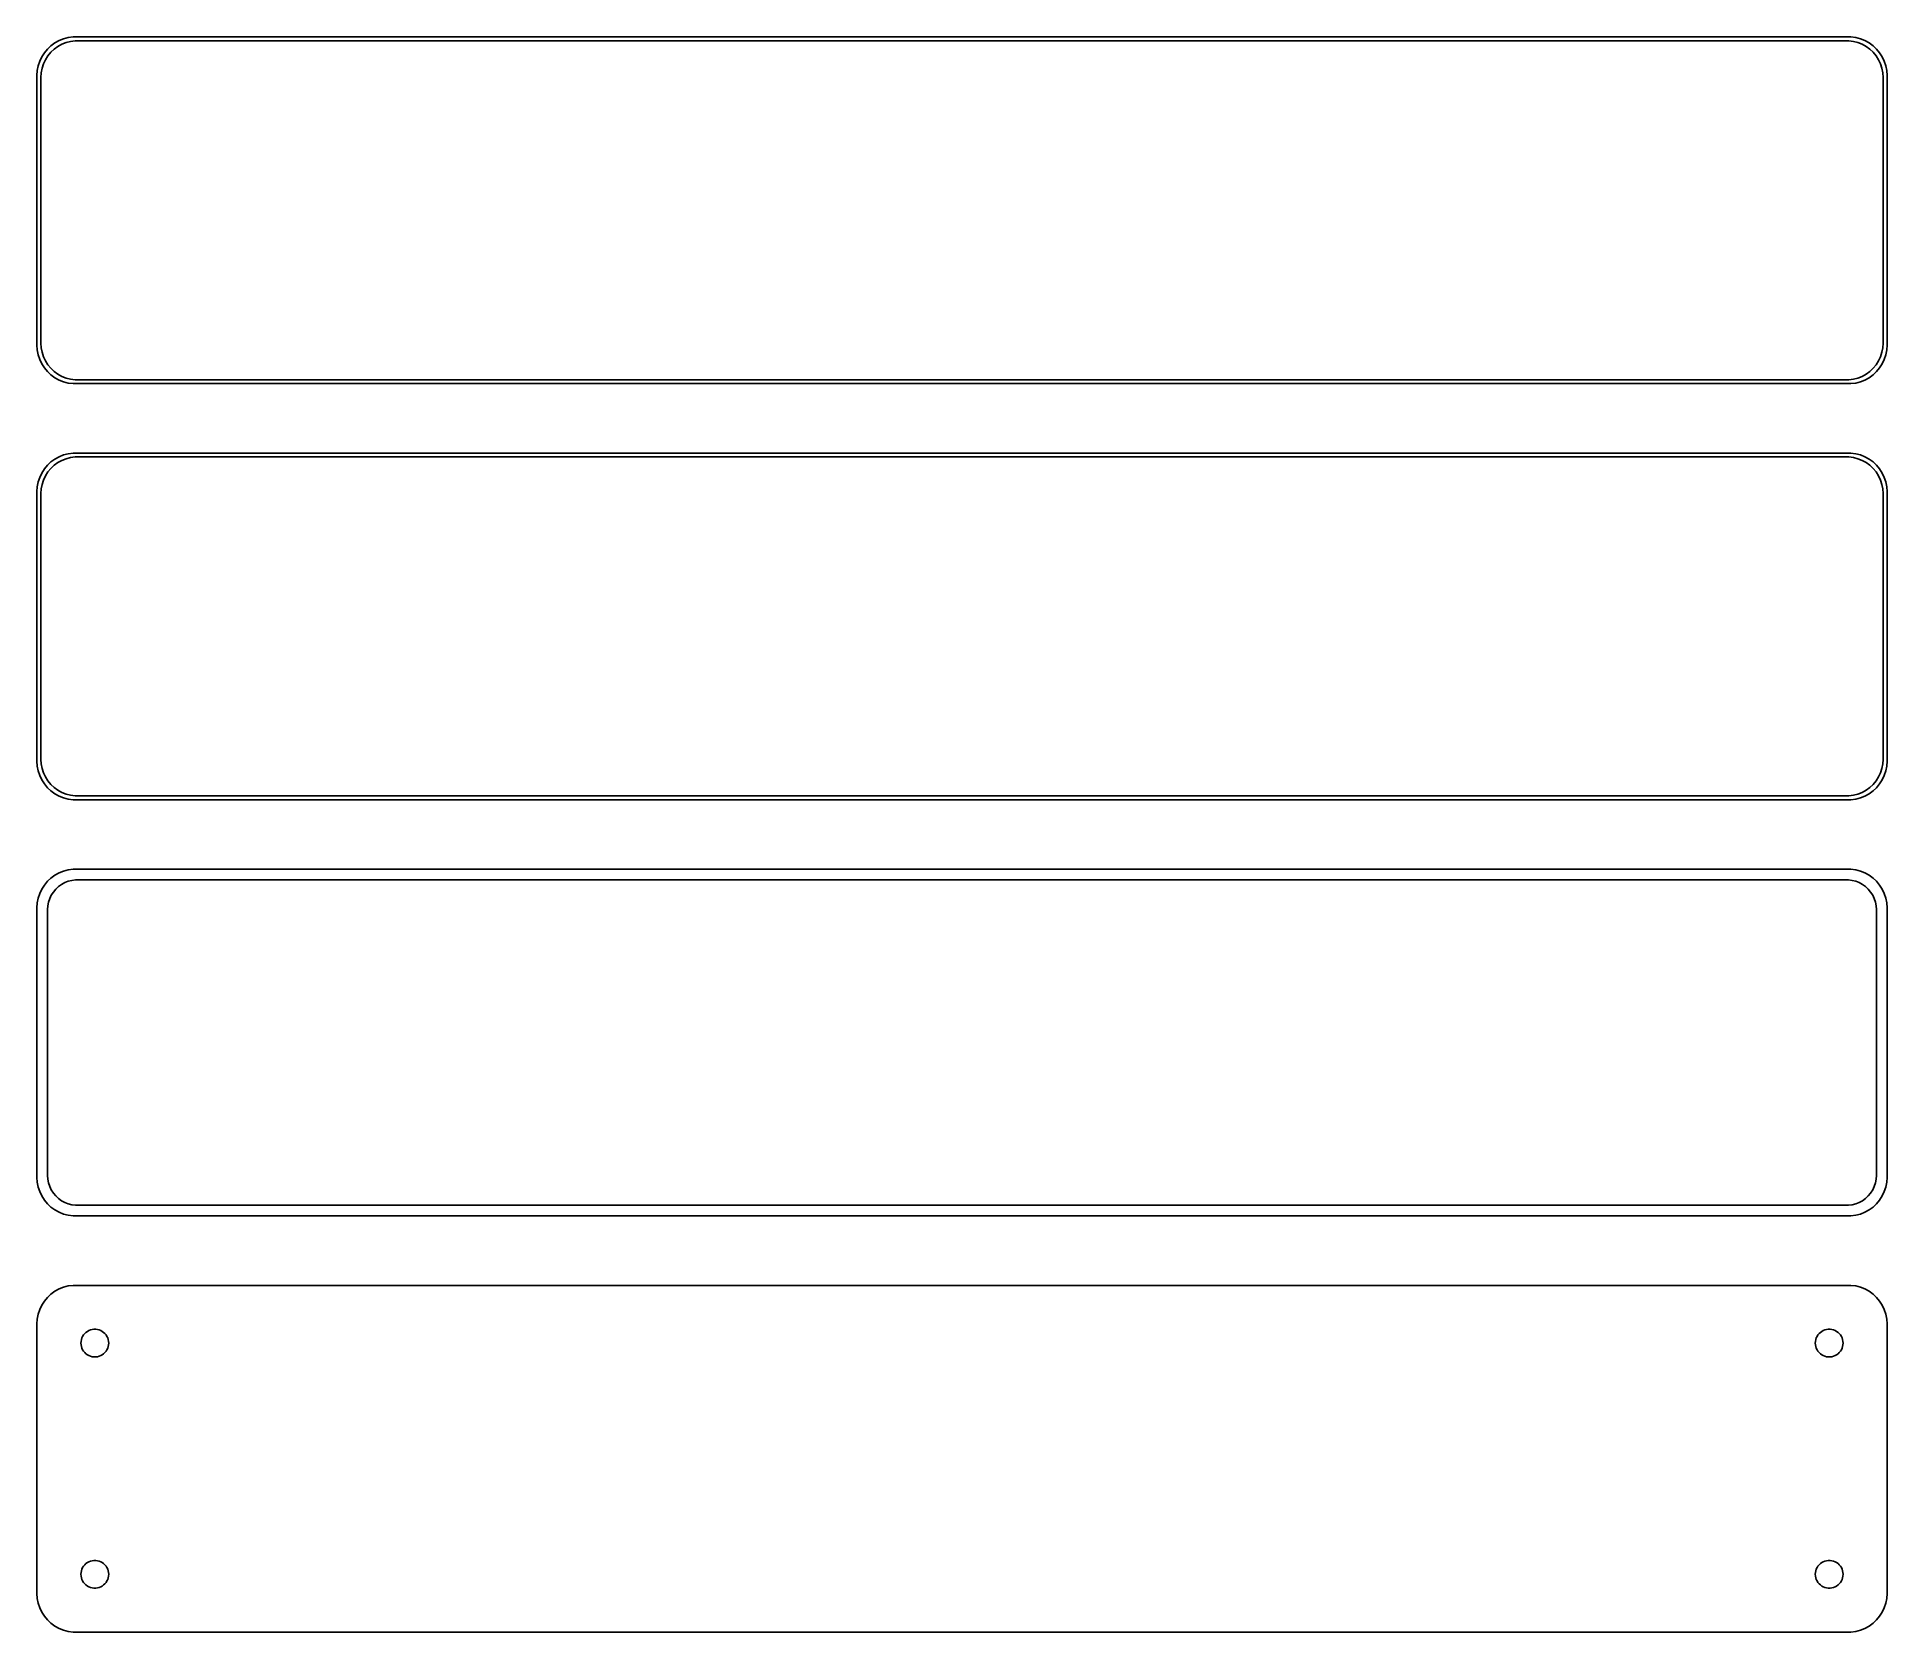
# Model space of a CAD drawing. Header units: metres. Extents: x -120 to 120, y 140 to 346.
import ezdxf

# ---------------------------------------------------------------- set-up
doc = ezdxf.new("R2010")
doc.units = ezdxf.units.M

msp = doc.modelspace()

# ---------------------------------------------------------------- linework, layer by layer
for p, q in [((-117.679, 345.722), (-118.187, 345.353)), ((-117.129, 346.024), (-117.679, 345.722)), ((-116.545, 346.255), (-117.129, 346.024)), ((-116.772, 345.548), (-116.218, 345.768)), ((-115.937, 346.411), (-116.545, 346.255)), ((-116.218, 345.768), (-115.64, 345.916)), ((-115.314, 346.49), (-115.937, 346.411)), ((-115.64, 345.916), (-115.048, 345.991)), ((115.314, 346.49), (-115.314, 346.49)), ((-115.048, 345.991), (115.048, 345.991)), ((115.048, 345.991), (115.64, 345.916)), ((115.937, 346.411), (115.314, 346.49)), ((115.64, 345.916), (116.218, 345.768)), ((116.545, 346.255), (115.937, 346.411)), ((116.218, 345.768), (116.772, 345.548)), ((117.129, 346.024), (116.545, 346.255)), ((117.679, 345.722), (117.129, 346.024)), ((118.187, 345.353), (117.679, 345.722)), ((-119.649, 343.341), (-119.843, 342.743)), ((-119.382, 343.909), (-119.649, 343.341)), ((-119.045, 344.439), (-119.382, 343.909)), ((-119.166, 342.999), (-118.912, 343.538)), ((-118.645, 344.923), (-119.045, 344.439)), ((-118.912, 343.538), (-118.593, 344.042)), ((-118.187, 345.353), (-118.645, 344.923)), ((-118.593, 344.042), (-118.213, 344.502)), ((-118.213, 344.502), (-117.778, 344.91)), ((-117.778, 344.91), (-117.295, 345.261)), ((-117.295, 345.261), (-116.772, 345.548)), ((116.772, 345.548), (117.295, 345.261)), ((117.295, 345.261), (117.778, 344.91)), ((117.778, 344.91), (118.213, 344.502)), ((118.645, 344.923), (118.187, 345.353)), ((118.213, 344.502), (118.593, 344.042)), ((118.593, 344.042), (118.912, 343.538)), ((119.045, 344.439), (118.645, 344.923)), ((118.912, 343.538), (119.166, 342.999)), ((119.382, 343.909), (119.045, 344.439)), ((119.649, 343.341), (119.382, 343.909)), ((119.843, 342.743), (119.649, 343.341)), ((-119.961, 342.127), (-120, 341.5)), ((-120, 341.5), (-120, 306.5)), ((-119.843, 342.743), (-119.961, 342.127)), ((-119.5, 341.25), (-119.463, 341.845)), ((-119.5, 306.75), (-119.5, 341.25)), ((-119.463, 341.845), (-119.351, 342.431)), ((-119.351, 342.431), (-119.166, 342.999)), ((119.166, 342.999), (119.351, 342.431)), ((119.351, 342.431), (119.463, 341.845)), ((119.463, 341.845), (119.5, 341.25)), ((119.5, 341.25), (119.5, 306.75)), ((119.961, 342.127), (119.843, 342.743)), ((120, 341.5), (119.961, 342.127)), ((120, 306.5), (120, 341.5)), ((-120, 306.5), (-119.961, 305.873)), ((-119.961, 305.873), (-119.843, 305.257)), ((-119.843, 305.257), (-119.649, 304.659)), ((-119.463, 306.155), (-119.5, 306.75)), ((-119.351, 305.569), (-119.463, 306.155)), ((-119.166, 305.001), (-119.351, 305.569)), ((-118.912, 304.462), (-119.166, 305.001)), ((119.166, 305.001), (118.912, 304.462)), ((119.351, 305.569), (119.166, 305.001)), ((119.463, 306.155), (119.351, 305.569)), ((119.5, 306.75), (119.463, 306.155)), ((119.649, 304.659), (119.843, 305.257)), ((119.843, 305.257), (119.961, 305.873)), ((119.961, 305.873), (120, 306.5)), ((-119.649, 304.659), (-119.382, 304.091)), ((-119.382, 304.091), (-119.045, 303.561)), ((-119.045, 303.561), (-118.645, 303.077)), ((-118.593, 303.958), (-118.912, 304.462)), ((-118.645, 303.077), (-118.187, 302.647)), ((-118.213, 303.498), (-118.593, 303.958)), ((-117.778, 303.09), (-118.213, 303.498)), ((-118.187, 302.647), (-117.679, 302.278)), ((-117.295, 302.739), (-117.778, 303.09)), ((-116.772, 302.452), (-117.295, 302.739)), ((-116.218, 302.232), (-116.772, 302.452)), ((116.772, 302.452), (116.218, 302.232)), ((117.295, 302.739), (116.772, 302.452)), ((117.778, 303.09), (117.295, 302.739)), ((117.679, 302.278), (118.187, 302.647)), ((118.213, 303.498), (117.778, 303.09)), ((118.187, 302.647), (118.645, 303.077)), ((118.593, 303.958), (118.213, 303.498)), ((118.912, 304.462), (118.593, 303.958)), ((118.645, 303.077), (119.045, 303.561)), ((119.045, 303.561), (119.382, 304.091)), ((119.382, 304.091), (119.649, 304.659)), ((-117.679, 302.278), (-117.129, 301.976)), ((-117.129, 301.976), (-116.545, 301.745)), ((-116.545, 301.745), (-115.937, 301.589)), ((-115.64, 302.084), (-116.218, 302.232)), ((-115.937, 301.589), (-115.314, 301.51)), ((-115.048, 302.009), (-115.64, 302.084)), ((-115.314, 301.51), (115.314, 301.51)), ((115.048, 302.009), (-115.048, 302.009)), ((115.64, 302.084), (115.048, 302.009)), ((115.314, 301.51), (115.937, 301.589)), ((116.218, 302.232), (115.64, 302.084)), ((115.937, 301.589), (116.545, 301.745)), ((116.545, 301.745), (117.129, 301.976)), ((117.129, 301.976), (117.679, 302.278)), ((-119.045, 290.439), (-119.382, 289.909)), ((-118.645, 290.923), (-119.045, 290.439)), ((-118.187, 291.353), (-118.645, 290.923)), ((-118.593, 290.042), (-118.213, 290.502)), ((-118.213, 290.502), (-117.778, 290.91)), ((-117.679, 291.722), (-118.187, 291.353)), ((-117.778, 290.91), (-117.295, 291.261)), ((-117.129, 292.024), (-117.679, 291.722)), ((-117.295, 291.261), (-116.772, 291.548)), ((-116.545, 292.255), (-117.129, 292.024)), ((-116.772, 291.548), (-116.218, 291.768)), ((-115.937, 292.411), (-116.545, 292.255)), ((-116.218, 291.768), (-115.64, 291.916)), ((-115.314, 292.49), (-115.937, 292.411)), ((-115.64, 291.916), (-115.048, 291.991)), ((115.314, 292.49), (-115.314, 292.49)), ((-115.048, 291.991), (115.048, 291.991)), ((115.048, 291.991), (115.64, 291.916)), ((115.937, 292.411), (115.314, 292.49)), ((115.64, 291.916), (116.218, 291.768)), ((116.545, 292.255), (115.937, 292.411)), ((116.218, 291.768), (116.772, 291.548)), ((117.129, 292.024), (116.545, 292.255)), ((116.772, 291.548), (117.295, 291.261)), ((117.679, 291.722), (117.129, 292.024)), ((117.295, 291.261), (117.778, 290.91)), ((118.187, 291.353), (117.679, 291.722)), ((117.778, 290.91), (118.213, 290.502)), ((118.645, 290.923), (118.187, 291.353)), ((118.213, 290.502), (118.593, 290.042)), ((119.045, 290.439), (118.645, 290.923)), ((119.382, 289.909), (119.045, 290.439)), ((-119.961, 288.127), (-120, 287.5)), ((-119.843, 288.743), (-119.961, 288.127)), ((-119.649, 289.341), (-119.843, 288.743)), ((-119.382, 289.909), (-119.649, 289.341)), ((-119.463, 287.845), (-119.351, 288.431)), ((-119.351, 288.431), (-119.166, 288.999)), ((-119.166, 288.999), (-118.912, 289.538)), ((-118.912, 289.538), (-118.593, 290.042)), ((118.593, 290.042), (118.912, 289.538)), ((118.912, 289.538), (119.166, 288.999)), ((119.166, 288.999), (119.351, 288.431)), ((119.351, 288.431), (119.463, 287.845)), ((119.649, 289.341), (119.382, 289.909)), ((119.843, 288.743), (119.649, 289.341)), ((119.961, 288.127), (119.843, 288.743)), ((120, 287.5), (119.961, 288.127)), ((-120, 287.5), (-120, 252.5)), ((-119.5, 287.25), (-119.463, 287.845)), ((-119.5, 252.75), (-119.5, 287.25)), ((119.463, 287.845), (119.5, 287.25)), ((119.5, 287.25), (119.5, 252.75)), ((120, 252.5), (120, 287.5)), ((-120, 252.5), (-119.961, 251.873)), ((-119.463, 252.155), (-119.5, 252.75)), ((-119.351, 251.569), (-119.463, 252.155)), ((119.463, 252.155), (119.351, 251.569)), ((119.5, 252.75), (119.463, 252.155)), ((119.961, 251.873), (120, 252.5)), ((-119.961, 251.873), (-119.843, 251.257)), ((-119.843, 251.257), (-119.649, 250.659)), ((-119.649, 250.659), (-119.382, 250.091)), ((-119.382, 250.091), (-119.045, 249.561)), ((-119.166, 251.001), (-119.351, 251.569)), ((-118.912, 250.462), (-119.166, 251.001)), ((-118.593, 249.958), (-118.912, 250.462)), ((-118.213, 249.498), (-118.593, 249.958)), ((118.593, 249.958), (118.213, 249.498)), ((118.912, 250.462), (118.593, 249.958)), ((119.166, 251.001), (118.912, 250.462)), ((119.045, 249.561), (119.382, 250.091)), ((119.351, 251.569), (119.166, 251.001)), ((119.382, 250.091), (119.649, 250.659)), ((119.649, 250.659), (119.843, 251.257)), ((119.843, 251.257), (119.961, 251.873)), ((-119.045, 249.561), (-118.645, 249.077)), ((-118.645, 249.077), (-118.187, 248.647)), ((-117.778, 249.09), (-118.213, 249.498)), ((-118.187, 248.647), (-117.679, 248.278)), ((-117.295, 248.739), (-117.778, 249.09)), ((-117.679, 248.278), (-117.129, 247.976)), ((-116.772, 248.452), (-117.295, 248.739)), ((-117.129, 247.976), (-116.545, 247.745)), ((-116.218, 248.232), (-116.772, 248.452)), ((-116.545, 247.745), (-115.937, 247.589)), ((-115.64, 248.084), (-116.218, 248.232)), ((-115.937, 247.589), (-115.314, 247.51)), ((-115.048, 248.009), (-115.64, 248.084)), ((-115.314, 247.51), (115.314, 247.51)), ((115.048, 248.009), (-115.048, 248.009)), ((115.64, 248.084), (115.048, 248.009)), ((115.314, 247.51), (115.937, 247.589)), ((116.218, 248.232), (115.64, 248.084)), ((115.937, 247.589), (116.545, 247.745)), ((116.772, 248.452), (116.218, 248.232)), ((116.545, 247.745), (117.129, 247.976)), ((117.295, 248.739), (116.772, 248.452)), ((117.129, 247.976), (117.679, 248.278)), ((117.778, 249.09), (117.295, 248.739)), ((117.679, 248.278), (118.187, 248.647)), ((118.213, 249.498), (117.778, 249.09)), ((118.187, 248.647), (118.645, 249.077)), ((118.645, 249.077), (119.045, 249.561)), ((-117.679, 237.722), (-118.187, 237.353)), ((-117.129, 238.024), (-117.679, 237.722)), ((-116.545, 238.255), (-117.129, 238.024)), ((-115.937, 238.411), (-116.545, 238.255)), ((-115.314, 238.49), (-115.937, 238.411)), ((115.314, 238.49), (-115.314, 238.49)), ((115.937, 238.411), (115.314, 238.49)), ((116.545, 238.255), (115.937, 238.411)), ((117.129, 238.024), (116.545, 238.255)), ((117.679, 237.722), (117.129, 238.024)), ((118.187, 237.353), (117.679, 237.722)), ((-119.649, 235.341), (-119.843, 234.743)), ((-119.382, 235.909), (-119.649, 235.341)), ((-119.045, 236.439), (-119.382, 235.909)), ((-118.645, 236.923), (-119.045, 236.439)), ((-118.187, 237.353), (-118.645, 236.923)), ((-118.141, 235.114), (-117.88, 235.524)), ((-117.88, 235.524), (-117.571, 235.899)), ((-117.571, 235.899), (-117.216, 236.231)), ((-117.216, 236.231), (-116.823, 236.517)), ((-116.823, 236.517), (-116.398, 236.751)), ((-116.398, 236.751), (-115.946, 236.93)), ((-115.946, 236.93), (-115.475, 237.051)), ((-115.475, 237.051), (-114.993, 237.112)), ((-114.993, 237.112), (114.993, 237.112)), ((114.993, 237.112), (115.475, 237.051)), ((115.475, 237.051), (115.946, 236.93)), ((115.946, 236.93), (116.398, 236.751)), ((116.398, 236.751), (116.823, 236.517)), ((116.823, 236.517), (117.216, 236.231)), ((117.216, 236.231), (117.571, 235.899)), ((117.571, 235.899), (117.88, 235.524)), ((117.88, 235.524), (118.141, 235.114)), ((118.645, 236.923), (118.187, 237.353)), ((119.045, 236.439), (118.645, 236.923)), ((119.382, 235.909), (119.045, 236.439)), ((119.649, 235.341), (119.382, 235.909)), ((119.843, 234.743), (119.649, 235.341)), ((-119.961, 234.127), (-120, 233.5)), ((-120, 233.5), (-120, 198.5)), ((-119.843, 234.743), (-119.961, 234.127)), ((-118.619, 233.25), (-118.589, 233.735)), ((-118.619, 198.75), (-118.619, 233.25)), ((-118.589, 233.735), (-118.498, 234.212)), ((-118.498, 234.212), (-118.348, 234.674)), ((-118.348, 234.674), (-118.141, 235.114)), ((118.141, 235.114), (118.348, 234.674)), ((118.348, 234.674), (118.498, 234.212)), ((118.498, 234.212), (118.589, 233.735)), ((118.589, 233.735), (118.619, 233.25)), ((118.619, 233.25), (118.619, 198.75)), ((119.961, 234.127), (119.843, 234.743)), ((120, 233.5), (119.961, 234.127)), ((120, 198.5), (120, 233.5)), ((-120, 198.5), (-119.961, 197.873)), ((-119.961, 197.873), (-119.843, 197.257)), ((-119.843, 197.257), (-119.649, 196.659)), ((-118.589, 198.265), (-118.619, 198.75)), ((-118.498, 197.788), (-118.589, 198.265)), ((-118.348, 197.326), (-118.498, 197.788)), ((-118.141, 196.886), (-118.348, 197.326)), ((-117.88, 196.476), (-118.141, 196.886)), ((118.141, 196.886), (117.88, 196.476)), ((118.348, 197.326), (118.141, 196.886)), ((118.498, 197.788), (118.348, 197.326)), ((118.589, 198.265), (118.498, 197.788)), ((118.619, 198.75), (118.589, 198.265)), ((119.649, 196.659), (119.843, 197.257)), ((119.843, 197.257), (119.961, 197.873)), ((119.961, 197.873), (120, 198.5)), ((-119.649, 196.659), (-119.382, 196.091)), ((-119.382, 196.091), (-119.045, 195.561)), ((-119.045, 195.561), (-118.645, 195.077)), ((-118.645, 195.077), (-118.187, 194.647)), ((-118.187, 194.647), (-117.679, 194.278)), ((-117.571, 196.101), (-117.88, 196.476)), ((-117.216, 195.769), (-117.571, 196.101)), ((-116.823, 195.483), (-117.216, 195.769)), ((-116.398, 195.249), (-116.823, 195.483)), ((-115.946, 195.07), (-116.398, 195.249)), ((-115.475, 194.949), (-115.946, 195.07)), ((-114.993, 194.888), (-115.475, 194.949)), ((114.993, 194.888), (-114.993, 194.888)), ((115.475, 194.949), (114.993, 194.888)), ((115.946, 195.07), (115.475, 194.949)), ((116.398, 195.249), (115.946, 195.07)), ((116.823, 195.483), (116.398, 195.249)), ((117.216, 195.769), (116.823, 195.483)), ((117.571, 196.101), (117.216, 195.769)), ((117.88, 196.476), (117.571, 196.101)), ((117.679, 194.278), (118.187, 194.647)), ((118.187, 194.647), (118.645, 195.077)), ((118.645, 195.077), (119.045, 195.561)), ((119.045, 195.561), (119.382, 196.091)), ((119.382, 196.091), (119.649, 196.659)), ((-117.679, 194.278), (-117.129, 193.976)), ((-117.129, 193.976), (-116.545, 193.745)), ((-116.545, 193.745), (-115.937, 193.589)), ((-115.937, 193.589), (-115.314, 193.51)), ((-115.314, 193.51), (115.314, 193.51)), ((115.314, 193.51), (115.937, 193.589)), ((115.937, 193.589), (116.545, 193.745)), ((116.545, 193.745), (117.129, 193.976)), ((117.129, 193.976), (117.679, 194.278)), ((-119.045, 182.439), (-119.382, 181.909)), ((-118.645, 182.923), (-119.045, 182.439)), ((-118.187, 183.353), (-118.645, 182.923)), ((-117.679, 183.722), (-118.187, 183.353)), ((-117.129, 184.024), (-117.679, 183.722)), ((-116.545, 184.255), (-117.129, 184.024)), ((-115.937, 184.411), (-116.545, 184.255)), ((-115.314, 184.49), (-115.937, 184.411)), ((115.314, 184.49), (-115.314, 184.49)), ((115.937, 184.411), (115.314, 184.49)), ((116.545, 184.255), (115.937, 184.411)), ((117.129, 184.024), (116.545, 184.255)), ((117.679, 183.722), (117.129, 184.024)), ((118.187, 183.353), (117.679, 183.722)), ((118.645, 182.923), (118.187, 183.353)), ((119.045, 182.439), (118.645, 182.923)), ((119.382, 181.909), (119.045, 182.439)), ((-119.961, 180.127), (-120, 179.5)), ((-119.843, 180.743), (-119.961, 180.127)), ((-119.649, 181.341), (-119.843, 180.743)), ((-119.382, 181.909), (-119.649, 181.341)), ((119.649, 181.341), (119.382, 181.909)), ((119.843, 180.743), (119.649, 181.341)), ((119.961, 180.127), (119.843, 180.743)), ((120, 179.5), (119.961, 180.127)), ((-120, 179.5), (-120, 144.5)), ((-114.243, 177.448), (-114.174, 177.663)), ((-114.174, 177.663), (-114.077, 177.867)), ((-114.077, 177.867), (-113.956, 178.058)), ((-113.956, 178.058), (-113.812, 178.232)), ((-113.812, 178.232), (-113.647, 178.387)), ((-113.647, 178.387), (-113.464, 178.52)), ((-113.464, 178.52), (-113.266, 178.629)), ((-113.266, 178.629), (-113.056, 178.712)), ((-113.056, 178.712), (-112.837, 178.768)), ((-112.837, 178.768), (-112.613, 178.796)), ((-112.613, 178.796), (-112.387, 178.796)), ((-112.387, 178.796), (-112.163, 178.768)), ((-112.163, 178.768), (-111.944, 178.712)), ((-111.944, 178.712), (-111.734, 178.629)), ((-111.734, 178.629), (-111.536, 178.52)), ((-111.536, 178.52), (-111.353, 178.387)), ((-111.353, 178.387), (-111.188, 178.232)), ((-111.188, 178.232), (-111.044, 178.058)), ((-111.044, 178.058), (-110.923, 177.867)), ((-110.923, 177.867), (-110.826, 177.663)), ((-110.826, 177.663), (-110.757, 177.448)), ((110.757, 177.448), (110.826, 177.663)), ((110.826, 177.663), (110.923, 177.867)), ((110.923, 177.867), (111.044, 178.058)), ((111.044, 178.058), (111.188, 178.232)), ((111.188, 178.232), (111.353, 178.387)), ((111.353, 178.387), (111.536, 178.52)), ((111.536, 178.52), (111.734, 178.629)), ((111.734, 178.629), (111.944, 178.712)), ((111.944, 178.712), (112.163, 178.768)), ((112.163, 178.768), (112.387, 178.796)), ((112.387, 178.796), (112.613, 178.796)), ((112.613, 178.796), (112.837, 178.768)), ((112.837, 178.768), (113.056, 178.712)), ((113.056, 178.712), (113.266, 178.629)), ((113.266, 178.629), (113.464, 178.52)), ((113.464, 178.52), (113.647, 178.387)), ((113.647, 178.387), (113.812, 178.232)), ((113.812, 178.232), (113.956, 178.058)), ((113.956, 178.058), (114.077, 177.867)), ((114.077, 177.867), (114.174, 177.663)), ((114.174, 177.663), (114.243, 177.448)), ((120, 144.5), (120, 179.5)), ((-114.3, 177), (-114.286, 177.226)), ((-114.286, 176.774), (-114.3, 177)), ((-114.286, 177.226), (-114.243, 177.448)), ((-114.243, 176.552), (-114.286, 176.774)), ((-114.174, 176.337), (-114.243, 176.552)), ((-114.077, 176.133), (-114.174, 176.337)), ((-113.956, 175.942), (-114.077, 176.133)), ((-113.812, 175.768), (-113.956, 175.942)), ((-113.647, 175.613), (-113.812, 175.768)), ((-113.464, 175.48), (-113.647, 175.613)), ((-113.266, 175.371), (-113.464, 175.48)), ((-113.056, 175.288), (-113.266, 175.371)), ((-112.837, 175.232), (-113.056, 175.288)), ((-112.613, 175.204), (-112.837, 175.232)), ((-112.387, 175.204), (-112.613, 175.204)), ((-112.163, 175.232), (-112.387, 175.204)), ((-111.944, 175.288), (-112.163, 175.232)), ((-111.734, 175.371), (-111.944, 175.288)), ((-111.536, 175.48), (-111.734, 175.371)), ((-111.353, 175.613), (-111.536, 175.48)), ((-111.188, 175.768), (-111.353, 175.613)), ((-111.044, 175.942), (-111.188, 175.768)), ((-110.923, 176.133), (-111.044, 175.942)), ((-110.826, 176.337), (-110.923, 176.133)), ((-110.757, 176.552), (-110.826, 176.337)), ((-110.757, 177.448), (-110.714, 177.226)), ((-110.714, 176.774), (-110.757, 176.552)), ((-110.714, 177.226), (-110.7, 177)), ((-110.7, 177), (-110.714, 176.774)), ((110.7, 177), (110.714, 177.226)), ((110.714, 176.774), (110.7, 177)), ((110.714, 177.226), (110.757, 177.448)), ((110.757, 176.552), (110.714, 176.774)), ((110.826, 176.337), (110.757, 176.552)), ((110.923, 176.133), (110.826, 176.337)), ((111.044, 175.942), (110.923, 176.133)), ((111.188, 175.768), (111.044, 175.942)), ((111.353, 175.613), (111.188, 175.768)), ((111.536, 175.48), (111.353, 175.613)), ((111.734, 175.371), (111.536, 175.48)), ((111.944, 175.288), (111.734, 175.371)), ((112.163, 175.232), (111.944, 175.288)), ((112.387, 175.204), (112.163, 175.232)), ((112.613, 175.204), (112.387, 175.204)), ((112.837, 175.232), (112.613, 175.204)), ((113.056, 175.288), (112.837, 175.232)), ((113.266, 175.371), (113.056, 175.288)), ((113.464, 175.48), (113.266, 175.371)), ((113.647, 175.613), (113.464, 175.48)), ((113.812, 175.768), (113.647, 175.613)), ((113.956, 175.942), (113.812, 175.768)), ((114.077, 176.133), (113.956, 175.942)), ((114.174, 176.337), (114.077, 176.133)), ((114.243, 176.552), (114.174, 176.337)), ((114.243, 177.448), (114.286, 177.226)), ((114.286, 176.774), (114.243, 176.552)), ((114.286, 177.226), (114.3, 177)), ((114.3, 177), (114.286, 176.774)), ((-114.3, 147), (-114.286, 147.226)), ((-114.286, 146.774), (-114.3, 147)), ((-114.286, 147.226), (-114.243, 147.448)), ((-114.243, 146.552), (-114.286, 146.774)), ((-114.243, 147.448), (-114.174, 147.663)), ((-114.174, 146.337), (-114.243, 146.552)), ((-114.174, 147.663), (-114.077, 147.867)), ((-114.077, 147.867), (-113.956, 148.058)), ((-113.956, 148.058), (-113.812, 148.232)), ((-113.812, 148.232), (-113.647, 148.387)), ((-113.647, 148.387), (-113.464, 148.52)), ((-113.464, 148.52), (-113.266, 148.629)), ((-113.266, 148.629), (-113.056, 148.712)), ((-113.056, 148.712), (-112.837, 148.768)), ((-112.837, 148.768), (-112.613, 148.796)), ((-112.613, 148.796), (-112.387, 148.796)), ((-112.387, 148.796), (-112.163, 148.768)), ((-112.163, 148.768), (-111.944, 148.712)), ((-111.944, 148.712), (-111.734, 148.629)), ((-111.734, 148.629), (-111.536, 148.52)), ((-111.536, 148.52), (-111.353, 148.387)), ((-111.353, 148.387), (-111.188, 148.232)), ((-111.188, 148.232), (-111.044, 148.058)), ((-111.044, 148.058), (-110.923, 147.867)), ((-110.923, 147.867), (-110.826, 147.663)), ((-110.826, 147.663), (-110.757, 147.448)), ((-110.757, 146.552), (-110.826, 146.337)), ((-110.757, 147.448), (-110.714, 147.226)), ((-110.714, 146.774), (-110.757, 146.552)), ((-110.714, 147.226), (-110.7, 147)), ((-110.7, 147), (-110.714, 146.774)), ((110.7, 147), (110.714, 147.226)), ((110.714, 146.774), (110.7, 147)), ((110.714, 147.226), (110.757, 147.448)), ((110.757, 146.552), (110.714, 146.774)), ((110.757, 147.448), (110.826, 147.663)), ((110.826, 146.337), (110.757, 146.552)), ((110.826, 147.663), (110.923, 147.867)), ((110.923, 147.867), (111.044, 148.058)), ((111.044, 148.058), (111.188, 148.232)), ((111.188, 148.232), (111.353, 148.387)), ((111.353, 148.387), (111.536, 148.52)), ((111.536, 148.52), (111.734, 148.629)), ((111.734, 148.629), (111.944, 148.712)), ((111.944, 148.712), (112.163, 148.768)), ((112.163, 148.768), (112.387, 148.796)), ((112.387, 148.796), (112.613, 148.796)), ((112.613, 148.796), (112.837, 148.768)), ((112.837, 148.768), (113.056, 148.712)), ((113.056, 148.712), (113.266, 148.629)), ((113.266, 148.629), (113.464, 148.52)), ((113.464, 148.52), (113.647, 148.387)), ((113.647, 148.387), (113.812, 148.232)), ((113.812, 148.232), (113.956, 148.058)), ((113.956, 148.058), (114.077, 147.867)), ((114.077, 147.867), (114.174, 147.663)), ((114.174, 147.663), (114.243, 147.448)), ((114.243, 146.552), (114.174, 146.337)), ((114.243, 147.448), (114.286, 147.226)), ((114.286, 146.774), (114.243, 146.552)), ((114.286, 147.226), (114.3, 147)), ((114.3, 147), (114.286, 146.774)), ((-120, 144.5), (-119.961, 143.873)), ((-114.077, 146.133), (-114.174, 146.337)), ((-113.956, 145.942), (-114.077, 146.133)), ((-113.812, 145.768), (-113.956, 145.942)), ((-113.647, 145.613), (-113.812, 145.768)), ((-113.464, 145.48), (-113.647, 145.613)), ((-113.266, 145.371), (-113.464, 145.48)), ((-113.056, 145.288), (-113.266, 145.371)), ((-112.837, 145.232), (-113.056, 145.288)), ((-112.613, 145.204), (-112.837, 145.232)), ((-112.387, 145.204), (-112.613, 145.204)), ((-112.163, 145.232), (-112.387, 145.204)), ((-111.944, 145.288), (-112.163, 145.232)), ((-111.734, 145.371), (-111.944, 145.288)), ((-111.536, 145.48), (-111.734, 145.371)), ((-111.353, 145.613), (-111.536, 145.48)), ((-111.188, 145.768), (-111.353, 145.613)), ((-111.044, 145.942), (-111.188, 145.768)), ((-110.923, 146.133), (-111.044, 145.942)), ((-110.826, 146.337), (-110.923, 146.133)), ((110.923, 146.133), (110.826, 146.337)), ((111.044, 145.942), (110.923, 146.133)), ((111.188, 145.768), (111.044, 145.942)), ((111.353, 145.613), (111.188, 145.768)), ((111.536, 145.48), (111.353, 145.613)), ((111.734, 145.371), (111.536, 145.48)), ((111.944, 145.288), (111.734, 145.371)), ((112.163, 145.232), (111.944, 145.288)), ((112.387, 145.204), (112.163, 145.232)), ((112.613, 145.204), (112.387, 145.204)), ((112.837, 145.232), (112.613, 145.204)), ((113.056, 145.288), (112.837, 145.232)), ((113.266, 145.371), (113.056, 145.288)), ((113.464, 145.48), (113.266, 145.371)), ((113.647, 145.613), (113.464, 145.48)), ((113.812, 145.768), (113.647, 145.613)), ((113.956, 145.942), (113.812, 145.768)), ((114.077, 146.133), (113.956, 145.942)), ((114.174, 146.337), (114.077, 146.133)), ((119.961, 143.873), (120, 144.5)), ((-119.961, 143.873), (-119.843, 143.257)), ((-119.843, 143.257), (-119.649, 142.659)), ((-119.649, 142.659), (-119.382, 142.091)), ((-119.382, 142.091), (-119.045, 141.561)), ((119.045, 141.561), (119.382, 142.091)), ((119.382, 142.091), (119.649, 142.659)), ((119.649, 142.659), (119.843, 143.257)), ((119.843, 143.257), (119.961, 143.873)), ((-119.045, 141.561), (-118.645, 141.077)), ((-118.645, 141.077), (-118.187, 140.647)), ((-118.187, 140.647), (-117.679, 140.278)), ((-117.679, 140.278), (-117.129, 139.976)), ((-117.129, 139.976), (-116.545, 139.745)), ((-116.545, 139.745), (-115.937, 139.589)), ((-115.937, 139.589), (-115.314, 139.51)), ((-115.314, 139.51), (115.314, 139.51)), ((115.314, 139.51), (115.937, 139.589)), ((115.937, 139.589), (116.545, 139.745)), ((116.545, 139.745), (117.129, 139.976)), ((117.129, 139.976), (117.679, 140.278)), ((117.679, 140.278), (118.187, 140.647)), ((118.187, 140.647), (118.645, 141.077)), ((118.645, 141.077), (119.045, 141.561))]:
    msp.add_line(p, q)

doc.saveas('drawing.dxf')
